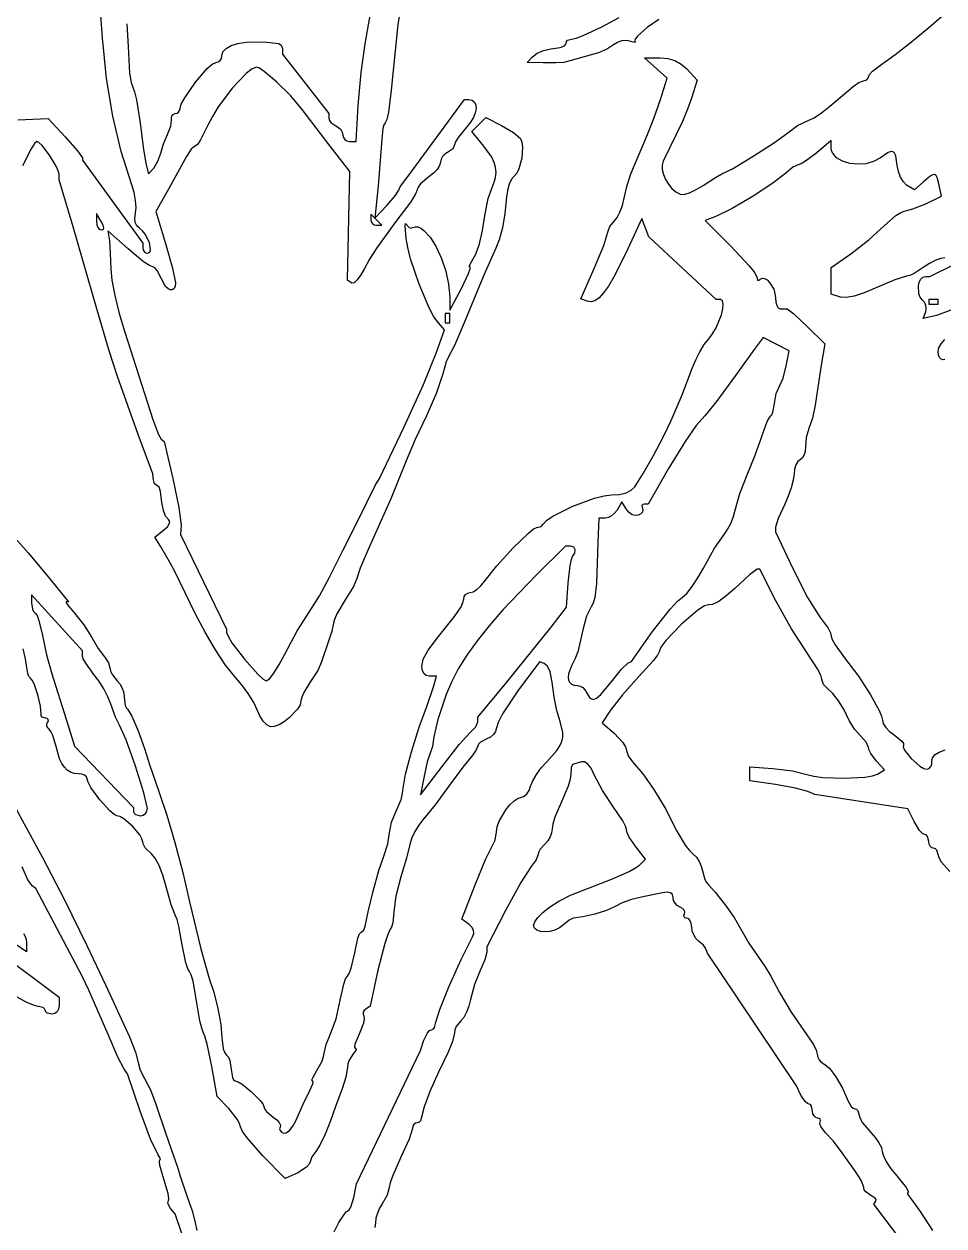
# Model space of a CAD drawing. Extents: x 49.4 to 149.4, y 52.5 to 152.5.
# Drawn here: x 101.08 to 110.59, y 75.05 to 87.48 of the extents above; entities that cross this region are included whole.
import ezdxf

# ---------------------------------------------------------------- set-up
doc = ezdxf.new("R2010")
doc.units = 0
doc.layers.add('LAYER_1', color=7, linetype='CONTINUOUS')

msp = doc.modelspace()

# ---------------------------------------------------------------- linework, layer by layer
at = {"layer": 'LAYER_1'}
for points in [[(101.013, 86.494), (101.327, 86.506), (101.503, 86.316), (101.628, 86.174), (101.68, 86.101), (101.68, 86.077), (102.305, 85.218), (102.305, 85.167), (102.309, 85.147), (102.32, 85.13), (102.336, 85.119), (102.356, 85.115), (102.377, 85.124), (102.385, 85.148), (102.373, 85.224), (102.331, 85.31), (102.303, 85.346), (102.271, 85.372), (102.243, 85.397), (102.226, 85.432), (102.222, 85.475), (102.229, 85.526), (102.235, 85.585), (102.23, 85.66), (102.215, 85.743), (102.191, 85.822), (102.08, 86.166), (101.994, 86.53), (101.93, 86.92), (101.888, 87.34), (101.864, 87.664)], [(102.139, 87.487), (102.153, 87.25), (102.169, 86.976), (102.183, 86.88), (102.201, 86.83), (102.22, 86.783), (102.241, 86.699), (102.278, 86.462), (102.309, 86.21), (102.337, 86.042), (102.363, 85.935), (102.418, 85.994), (102.462, 86.064), (102.49, 86.149), (102.518, 86.245), (102.56, 86.341), (102.595, 86.427), (102.602, 86.498), (102.601, 86.521), (102.608, 86.54), (102.621, 86.553), (102.64, 86.558), (102.659, 86.562), (102.675, 86.573), (102.686, 86.59), (102.69, 86.61), (102.703, 86.656), (102.738, 86.722), (102.849, 86.882), (102.972, 87.025), (103.023, 87.07), (103.059, 87.087), (103.084, 87.092), (103.104, 87.106), (103.118, 87.128), (103.123, 87.153), (103.134, 87.196), (103.166, 87.232), (103.218, 87.261), (103.287, 87.282), (103.373, 87.295), (103.474, 87.3), (103.587, 87.297), (103.712, 87.284), (103.737, 87.265), (103.748, 87.226), (103.748, 87.172), (104.229, 86.56), (104.229, 86.509), (104.235, 86.487), (104.25, 86.465), (104.301, 86.431), (104.329, 86.415), (104.352, 86.392), (104.368, 86.365), (104.373, 86.336), (104.379, 86.31), (104.393, 86.289), (104.415, 86.275), (104.442, 86.269), (104.51, 86.269), (104.533, 86.642), (104.564, 86.983), (104.605, 87.279), (104.684, 87.736)], [(100.986, 82.167), (101.121, 82.015), (101.312, 81.784), (101.537, 81.507), (101.514, 81.507), (101.514, 81.498), (101.53, 81.473), (101.6, 81.391), (101.696, 81.269), (101.778, 81.139), (101.845, 81.024), (101.908, 80.939), (101.951, 80.876), (101.968, 80.812), (101.974, 80.783), (101.99, 80.751), (102.04, 80.69), (102.069, 80.658), (102.091, 80.615), (102.107, 80.567), (102.113, 80.52), (102.123, 80.437), (102.135, 80.408), (102.149, 80.393), (102.191, 80.325), (102.256, 80.173), (102.324, 79.99), (102.375, 79.824), (102.474, 79.535), (102.552, 79.302), (102.636, 79.017), (102.718, 78.709), (102.789, 78.405), (102.905, 77.917), (102.992, 77.611), (103.039, 77.47), (103.081, 77.302), (103.111, 77.136), (103.122, 77.001), (103.137, 76.884), (103.152, 76.841), (103.171, 76.818), (103.19, 76.797), (103.205, 76.762), (103.219, 76.671), (103.231, 76.588), (103.244, 76.562), (103.26, 76.553), (103.29, 76.544), (103.331, 76.519), (103.43, 76.44), (103.518, 76.351), (103.545, 76.314), (103.556, 76.287), (103.563, 76.264), (103.584, 76.235), (103.654, 76.178), (103.69, 76.151), (103.715, 76.123), (103.728, 76.096), (103.726, 76.075), (103.72, 76.057), (103.725, 76.039), (103.738, 76.023), (103.76, 76.012), (103.789, 76.016), (103.822, 76.041), (103.857, 76.084), (103.888, 76.14), (103.962, 76.313), (104.028, 76.445), (104.062, 76.521), (104.066, 76.545), (104.06, 76.553), (104.054, 76.562), (104.062, 76.585), (104.106, 76.66), (104.159, 76.757), (104.175, 76.804), (104.181, 76.84), (104.201, 76.929), (104.247, 77.039), (104.303, 77.193), (104.346, 77.387), (104.382, 77.552), (104.402, 77.608), (104.421, 77.635), (104.44, 77.663), (104.461, 77.717), (104.496, 77.877), (104.529, 78.029), (104.547, 78.075), (104.563, 78.092), (104.59, 78.11), (104.605, 78.153), (104.634, 78.302), (104.687, 78.515), (104.747, 78.728), (104.798, 78.877), (104.838, 79.004), (104.856, 79.118), (104.877, 79.227), (104.926, 79.343), (104.976, 79.462), (104.991, 79.525), (104.997, 79.58), (105.022, 79.725), (105.084, 79.957), (105.163, 80.212), (105.241, 80.425), (105.311, 80.63), (105.342, 80.738), (105.266, 80.738), (105.236, 80.745), (105.212, 80.766), (105.197, 80.798), (105.191, 80.839), (105.205, 80.913), (105.257, 81.009), (105.361, 81.15), (105.529, 81.355), (105.596, 81.455), (105.616, 81.5), (105.624, 81.536), (105.629, 81.562), (105.643, 81.584), (105.665, 81.598), (105.691, 81.604), (105.722, 81.612), (105.759, 81.635), (105.797, 81.67), (105.831, 81.712), (105.965, 81.881), (106.134, 82.066), (106.29, 82.216), (106.346, 82.261), (106.38, 82.277), (106.423, 82.288), (106.45, 82.313), (106.484, 82.351), (106.552, 82.397), (106.753, 82.497), (106.977, 82.579), (107.076, 82.604), (107.152, 82.614), (107.235, 82.619), (107.303, 82.635), (107.356, 82.662), (107.394, 82.698), (107.48, 82.835), (107.586, 83.021), (107.689, 83.217), (107.768, 83.383), (107.884, 83.648), (107.989, 83.93), (108.022, 84.011), (108.064, 84.094), (108.111, 84.17), (108.157, 84.229), (108.197, 84.28), (108.233, 84.343), (108.288, 84.476), (108.303, 84.537), (108.308, 84.587), (108.301, 84.621), (108.28, 84.634), (108.235, 84.634), (107.536, 85.283), (107.465, 85.474), (107.299, 85.114), (107.174, 84.864), (107.119, 84.772), (107.069, 84.702), (107.023, 84.652), (106.98, 84.621), (106.94, 84.61), (106.901, 84.616), (106.834, 84.641), (106.974, 84.955), (107.074, 85.194), (107.115, 85.33), (107.135, 85.39), (107.182, 85.447), (107.211, 85.483), (107.239, 85.539), (107.264, 85.608), (107.282, 85.682), (107.31, 85.803), (107.353, 85.936), (107.523, 86.341), (107.589, 86.508), (107.658, 86.705), (107.728, 86.924), (107.492, 87.135), (107.656, 87.135), (107.735, 87.128), (107.806, 87.107), (107.871, 87.07), (107.929, 87.019), (108.039, 86.902), (107.98, 86.718), (107.939, 86.602), (107.886, 86.475), (107.685, 86.064), (107.675, 86.025), (107.677, 85.978), (107.689, 85.927), (107.711, 85.876), (107.741, 85.826), (107.777, 85.782), (107.817, 85.747), (107.861, 85.723), (107.9, 85.722), (107.958, 85.739), (108.028, 85.771), (108.1, 85.815), (108.228, 85.898), (108.292, 85.933), (108.404, 85.988), (108.616, 86.116), (108.836, 86.259), (108.974, 86.36), (109.076, 86.434), (109.186, 86.487), (109.246, 86.515), (109.324, 86.567), (109.41, 86.634), (109.495, 86.708), (109.649, 86.839), (109.71, 86.879), (109.748, 86.894), (109.791, 86.907), (109.804, 86.921), (109.809, 86.938), (109.82, 86.962), (109.849, 86.995), (109.948, 87.07), (110.082, 87.166), (110.255, 87.3), (110.434, 87.447), (110.584, 87.58)], [(104.967, 87.622), (104.942, 87.479), (104.874, 86.799), (104.844, 86.571), (104.828, 86.496), (104.812, 86.462), (104.799, 86.441), (104.788, 86.402), (104.776, 86.293), (104.739, 85.812), (104.705, 85.476), (104.828, 85.606), (104.914, 85.706), (104.951, 85.764), (104.965, 85.801), (104.999, 85.85), (105.048, 85.909), (105.63, 86.702), (105.677, 86.702), (105.712, 86.695), (105.736, 86.676), (105.749, 86.646), (105.751, 86.608), (105.743, 86.564), (105.724, 86.517), (105.694, 86.468), (105.654, 86.42), (105.565, 86.312), (105.538, 86.266), (105.528, 86.236), (105.522, 86.213), (105.507, 86.191), (105.456, 86.156), (105.428, 86.139), (105.405, 86.115), (105.389, 86.086), (105.383, 86.055), (105.374, 86.021), (105.348, 85.981), (105.31, 85.94), (105.263, 85.904), (105.178, 85.832), (105.152, 85.798), (105.143, 85.77), (105.125, 85.726), (105.075, 85.646), (104.912, 85.427), (104.724, 85.17), (104.648, 85.051), (104.597, 84.957), (104.56, 84.889), (104.523, 84.838), (104.49, 84.808), (104.466, 84.805), (104.42, 84.833), (104.445, 85.957), (104.242, 86.221), (103.953, 86.601), (103.834, 86.742), (103.691, 86.884), (103.561, 86.994), (103.511, 87.027), (103.479, 87.039), (103.436, 87.022), (103.376, 86.977), (103.231, 86.823), (103.085, 86.627), (103.024, 86.529), (102.979, 86.438), (102.902, 86.285), (102.87, 86.238), (102.848, 86.221), (102.829, 86.212), (102.806, 86.189), (102.757, 86.113), (102.572, 85.776), (102.44, 85.546), (102.541, 85.215), (102.612, 84.958), (102.642, 84.807), (102.638, 84.769), (102.626, 84.745), (102.61, 84.733), (102.589, 84.734), (102.566, 84.746), (102.541, 84.77), (102.497, 84.85), (102.452, 84.935), (102.428, 84.961), (102.407, 84.971), (102.373, 84.985), (102.313, 85.026), (102.153, 85.158), (101.944, 85.346), (101.959, 85.242), (101.969, 85.113), (101.973, 84.947), (101.984, 84.836), (102.015, 84.676), (102.061, 84.49), (102.118, 84.297), (102.41, 83.393), (102.467, 83.239), (102.495, 83.191), (102.525, 83.167), (102.616, 82.782), (102.678, 82.482), (102.7, 82.301), (102.694, 82.205), (103.171, 81.226), (103.171, 81.191), (103.186, 81.151), (103.227, 81.085), (103.356, 80.916), (103.495, 80.759), (103.549, 80.709), (103.582, 80.69), (103.614, 80.712), (103.66, 80.771), (103.715, 80.859), (103.772, 80.966), (103.902, 81.208), (104.024, 81.4), (104.133, 81.571), (104.234, 81.761), (104.374, 82.037), (104.542, 82.373), (104.708, 82.71), (104.752, 82.782), (105.003, 83.311), (105.206, 83.756), (105.339, 84.081), (105.424, 84.321), (105.361, 84.393), (105.316, 84.457), (105.266, 84.55), (105.162, 84.793), (105.074, 85.055), (105.044, 85.171), (105.027, 85.267), (105.019, 85.397), (105.022, 85.422), (105.03, 85.415), (105.059, 85.38), (105.077, 85.374), (105.094, 85.379), (105.121, 85.388), (105.149, 85.386), (105.18, 85.373), (105.211, 85.35), (105.275, 85.278), (105.337, 85.179), (105.392, 85.06), (105.437, 84.929), (105.467, 84.794), (105.479, 84.663), (105.48, 84.523), (105.599, 84.747), (105.674, 84.905), (105.691, 84.953), (105.689, 84.971), (105.681, 84.975), (105.682, 84.988), (105.707, 85.031), (105.749, 85.104), (105.786, 85.211), (105.818, 85.35), (105.846, 85.521), (105.877, 85.679), (105.916, 85.794), (105.939, 85.847), (105.953, 85.898), (105.958, 85.949), (105.953, 86.001), (105.938, 86.053), (105.913, 86.107), (105.833, 86.221), (105.706, 86.372), (105.852, 86.518), (106.015, 86.435), (106.139, 86.361), (106.211, 86.299), (106.226, 86.262), (106.233, 86.213), (106.225, 86.097), (106.195, 85.986), (106.172, 85.942), (106.146, 85.912), (106.119, 85.879), (106.095, 85.826), (106.077, 85.762), (106.066, 85.692), (106.048, 85.525), (106.023, 85.375), (105.991, 85.252), (105.956, 85.165), (105.831, 84.887), (105.619, 84.369), (105.529, 84.158), (105.474, 84.057), (105.442, 83.99), (105.407, 83.865), (105.342, 83.669), (105.238, 83.432), (105.121, 83.185), (105.029, 82.965), (104.87, 82.574), (104.634, 82.048), (104.552, 81.855), (104.518, 81.749), (104.482, 81.665), (104.397, 81.527), (104.312, 81.383), (104.287, 81.326), (104.277, 81.287), (104.261, 81.204), (104.222, 81.09), (104.153, 80.886), (104.114, 80.798), (104.04, 80.684), (103.97, 80.569), (103.948, 80.52), (103.94, 80.484), (103.931, 80.443), (103.904, 80.397), (103.818, 80.306), (103.766, 80.267), (103.714, 80.236), (103.665, 80.218), (103.624, 80.216), (103.587, 80.235), (103.549, 80.274), (103.514, 80.328), (103.487, 80.39), (103.452, 80.466), (103.396, 80.558), (103.326, 80.654), (103.25, 80.743), (103.161, 80.854), (103.057, 81.011), (102.949, 81.193), (102.851, 81.379), (102.636, 81.82), (102.591, 81.904), (102.487, 82.083), (102.428, 82.178), (102.523, 82.251), (102.559, 82.284), (102.579, 82.314), (102.583, 82.34), (102.57, 82.36), (102.541, 82.395), (102.518, 82.452), (102.501, 82.535), (102.487, 82.65), (102.474, 82.692), (102.462, 82.705), (102.449, 82.71), (102.426, 82.728), (102.414, 82.77), (102.41, 82.83), (102.256, 83.239), (102.043, 83.84), (101.958, 84.105), (101.831, 84.538), (101.584, 85.385), (101.439, 85.871), (101.439, 85.931), (101.431, 85.965), (101.41, 86.013), (101.341, 86.126), (101.264, 86.226), (101.231, 86.257), (101.208, 86.268), (101.186, 86.248), (101.151, 86.194), (101.062, 86.016)], [(107.64, 87.531), (107.522, 87.448), (107.422, 87.36), (107.395, 87.327), (107.392, 87.307), (107.398, 87.297), (107.39, 87.293), (107.34, 87.307), (107.3, 87.314), (107.256, 87.31), (107.213, 87.294), (107.173, 87.268), (107.111, 87.226), (107.018, 87.187), (106.658, 87.087), (106.575, 87.081), (106.444, 87.081), (106.278, 87.087), (106.335, 87.144), (106.383, 87.181), (106.447, 87.209), (106.526, 87.229), (106.622, 87.242), (106.664, 87.258), (106.677, 87.271), (106.682, 87.287), (106.686, 87.303), (106.698, 87.316), (106.737, 87.328), (106.785, 87.338), (106.86, 87.366), (107.052, 87.455), (107.23, 87.551)], [(110.598, 85.066), (110.553, 85.058), (110.498, 85.037), (110.44, 85.007), (110.386, 84.971), (110.282, 84.904), (110.236, 84.883), (110.202, 84.875), (110.081, 84.838), (109.878, 84.751), (109.763, 84.702), (109.662, 84.669), (109.579, 84.654), (109.52, 84.658), (109.424, 84.689), (109.424, 84.966), (109.628, 85.108), (109.814, 85.252), (109.974, 85.399), (110.092, 85.504), (110.142, 85.536), (110.177, 85.548), (110.268, 85.571), (110.401, 85.625), (110.563, 85.703), (110.541, 85.818), (110.521, 85.896), (110.508, 85.917), (110.493, 85.926), (110.473, 85.924), (110.447, 85.91), (110.375, 85.85), (110.284, 85.768), (110.203, 85.819), (110.17, 85.851), (110.141, 85.9), (110.118, 85.959), (110.106, 86.022), (110.091, 86.12), (110.079, 86.148), (110.063, 86.162), (110.042, 86.164), (110.013, 86.154), (109.932, 86.099), (109.862, 86.061), (109.781, 86.039), (109.697, 86.034), (109.615, 86.043), (109.54, 86.066), (109.479, 86.101), (109.439, 86.147), (109.428, 86.174), (109.424, 86.203), (109.424, 86.278), (109.276, 86.153), (109.158, 86.065), (109.112, 86.039), (109.083, 86.029), (109.027, 86.004), (108.954, 85.943), (108.82, 85.838), (108.616, 85.704), (108.401, 85.577), (108.236, 85.496), (108.12, 85.452), (108.387, 85.187), (108.576, 84.984), (108.633, 84.909), (108.654, 84.866), (108.663, 84.836), (108.674, 84.834), (108.686, 84.842), (108.708, 84.854), (108.734, 84.852), (108.761, 84.837), (108.787, 84.812), (108.829, 84.74), (108.842, 84.697), (108.847, 84.652), (108.85, 84.608), (108.861, 84.571), (108.876, 84.547), (108.895, 84.538), (108.967, 84.538), (109.038, 84.485), (109.174, 84.357), (109.357, 84.177), (109.318, 83.936), (109.258, 83.541), (109.23, 83.406), (109.192, 83.3), (109.164, 83.209), (109.158, 83.109), (109.156, 83.066), (109.145, 83.027), (109.127, 82.996), (109.103, 82.978), (109.078, 82.959), (109.058, 82.924), (109.044, 82.88), (109.039, 82.83), (109.031, 82.767), (109.011, 82.687), (108.98, 82.601), (108.943, 82.518), (108.875, 82.37), (108.847, 82.281), (108.847, 82.233), (109.023, 81.858), (109.18, 81.554), (109.254, 81.43), (109.311, 81.347), (109.391, 81.235), (109.415, 81.187), (109.424, 81.154), (109.435, 81.118), (109.464, 81.064), (109.561, 80.929), (109.705, 80.739), (109.831, 80.547), (109.919, 80.385), (109.944, 80.325), (109.953, 80.283), (109.962, 80.249), (109.989, 80.209), (110.027, 80.168), (110.075, 80.131), (110.153, 80.067), (110.171, 80.042), (110.17, 80.025), (110.169, 80.007), (110.183, 79.974), (110.249, 79.888), (110.341, 79.809), (110.382, 79.785), (110.413, 79.776), (110.435, 79.782), (110.452, 79.8), (110.463, 79.825), (110.465, 79.857), (110.471, 79.894), (110.497, 79.927), (110.541, 79.954), (110.602, 79.976)], [(110.659, 84.523), (110.512, 84.469), (110.374, 84.437), (110.401, 84.508), (110.406, 84.54), (110.401, 84.574), (110.387, 84.606), (110.364, 84.632), (110.342, 84.659), (110.329, 84.695), (110.325, 84.775), (110.334, 84.813), (110.349, 84.845), (110.37, 84.866), (110.397, 84.874), (110.445, 84.874), (111.179, 85.235)], [(110.597, 84.013), (110.578, 84.009), (110.56, 84.016), (110.544, 84.034), (110.534, 84.062), (110.53, 84.096), (110.538, 84.134), (110.56, 84.176), (110.599, 84.221)], [(110.65, 78.718), (110.565, 78.816), (110.54, 78.861), (110.53, 78.894), (110.516, 78.939), (110.501, 78.953), (110.482, 78.958), (110.463, 78.964), (110.448, 78.979), (110.438, 79.002), (110.434, 79.03), (110.421, 79.081), (110.406, 79.097), (110.388, 79.102), (110.366, 79.113), (110.338, 79.141), (110.28, 79.235), (110.217, 79.367), (109.255, 79.515), (109.183, 79.546), (109.055, 79.58), (108.847, 79.617), (108.582, 79.657), (108.582, 79.8), (108.821, 79.783), (109.023, 79.758), (109.173, 79.723), (109.243, 79.704), (109.336, 79.691), (109.559, 79.682), (109.772, 79.693), (109.852, 79.707), (109.903, 79.726), (109.973, 79.77), (109.891, 79.861), (109.833, 79.94), (109.815, 79.975), (109.809, 80.002), (109.786, 80.057), (109.731, 80.117), (109.664, 80.191), (109.611, 80.279), (109.557, 80.389), (109.499, 80.485), (109.441, 80.56), (109.388, 80.608), (109.345, 80.654), (109.332, 80.682), (109.328, 80.709), (109.315, 80.75), (109.282, 80.816), (109.171, 80.983), (109.013, 81.228), (108.851, 81.519), (108.687, 81.844), (108.658, 81.844), (108.578, 81.786), (108.426, 81.646), (108.339, 81.569), (108.26, 81.512), (108.196, 81.479), (108.153, 81.475), (108.112, 81.465), (108.046, 81.423), (107.874, 81.275), (107.714, 81.107), (107.663, 81.037), (107.644, 80.99), (107.628, 80.957), (107.583, 80.898), (107.436, 80.735), (107.264, 80.545), (107.142, 80.388), (107.054, 80.255), (107.181, 80.146), (107.27, 80.051), (107.297, 80.008), (107.307, 79.975), (107.325, 79.914), (107.368, 79.853), (107.476, 79.728), (107.588, 79.568), (107.705, 79.372), (107.828, 79.137), (107.915, 78.991), (107.959, 78.934), (107.997, 78.896), (108.029, 78.865), (108.057, 78.822), (108.079, 78.774), (108.092, 78.726), (108.116, 78.637), (108.134, 78.603), (108.153, 78.581), (108.225, 78.505), (108.328, 78.374), (108.421, 78.243), (108.462, 78.17), (108.572, 77.977), (108.739, 77.732), (108.799, 77.634), (108.89, 77.467), (109.01, 77.263), (109.141, 77.075), (109.239, 76.93), (109.269, 76.87), (109.279, 76.828), (109.285, 76.798), (109.299, 76.769), (109.321, 76.746), (109.348, 76.73), (109.405, 76.684), (109.473, 76.594), (109.54, 76.477), (109.597, 76.349), (109.631, 76.289), (109.651, 76.271), (109.67, 76.265), (109.686, 76.259), (109.7, 76.245), (109.712, 76.197), (109.722, 76.162), (109.747, 76.117), (109.832, 76.017), (109.878, 75.967), (109.916, 75.913), (109.942, 75.862), (109.952, 75.821), (109.964, 75.776), (109.996, 75.713), (110.044, 75.641), (110.102, 75.569), (110.199, 75.449), (110.221, 75.412), (110.221, 75.399), (110.213, 75.394), (110.214, 75.381), (110.242, 75.339), (110.343, 75.201), (110.47, 75.005)], [(104.283, 74.992), (104.333, 75.088), (104.386, 75.171), (104.408, 75.197), (104.423, 75.206), (104.439, 75.218), (104.456, 75.248), (104.486, 75.348), (104.514, 75.489), (105.178, 76.866), (105.212, 76.974), (105.249, 77.05), (105.27, 77.074), (105.29, 77.082), (105.308, 77.089), (105.322, 77.106), (105.335, 77.161), (105.375, 77.292), (105.474, 77.533), (105.598, 77.809), (105.715, 78.044), (105.727, 78.078), (105.725, 78.112), (105.709, 78.143), (105.679, 78.171), (105.604, 78.226), (105.741, 78.58), (105.85, 78.843), (105.919, 78.98), (105.948, 79.043), (105.961, 79.13), (105.968, 79.18), (105.989, 79.238), (106.058, 79.355), (106.1, 79.407), (106.144, 79.449), (106.186, 79.477), (106.223, 79.487), (106.25, 79.496), (106.277, 79.521), (106.299, 79.557), (106.315, 79.601), (106.337, 79.656), (106.376, 79.722), (106.426, 79.791), (106.482, 79.854), (106.585, 79.969), (106.618, 80.018), (106.639, 80.064), (106.649, 80.109), (106.65, 80.155), (106.623, 80.257), (106.585, 80.384), (106.56, 80.521), (106.539, 80.678), (106.517, 80.782), (106.49, 80.843), (106.456, 80.869), (106.406, 80.886), (106.183, 80.586), (106.026, 80.35), (105.978, 80.259), (105.961, 80.203), (105.953, 80.168), (105.932, 80.135), (105.902, 80.107), (105.864, 80.089), (105.796, 80.055), (105.776, 80.035), (105.768, 80.017), (105.75, 79.969), (105.706, 79.912), (105.614, 79.797), (105.478, 79.611), (105.328, 79.409), (105.202, 79.254), (105.158, 79.198), (105.118, 79.133), (105.087, 79.068), (105.069, 79.01), (105.031, 78.857), (104.974, 78.663), (104.923, 78.464), (104.902, 78.3), (104.89, 78.187), (104.877, 78.143), (104.86, 78.114), (104.837, 78.067), (104.806, 77.973), (104.737, 77.696), (104.656, 77.325), (104.61, 77.296), (104.594, 77.282), (104.585, 77.264), (104.584, 77.244), (104.591, 77.225), (104.595, 77.196), (104.588, 77.151), (104.542, 77.036), (104.499, 76.933), (104.494, 76.901), (104.502, 76.89), (104.511, 76.885), (104.51, 76.873), (104.479, 76.832), (104.438, 76.767), (104.426, 76.728), (104.421, 76.691), (104.405, 76.592), (104.366, 76.472), (104.296, 76.289), (104.247, 76.141), (104.191, 76), (104.136, 75.886), (104.093, 75.821), (104.053, 75.766), (104.036, 75.714), (104.026, 75.69), (103.998, 75.661), (103.907, 75.603), (103.777, 75.543), (103.546, 75.779), (103.383, 75.964), (103.333, 76.035), (103.315, 76.077), (103.306, 76.111), (103.28, 76.158), (103.194, 76.266), (103.073, 76.392), (103.02, 76.701), (102.971, 76.933), (102.948, 77.015), (102.93, 77.058), (102.914, 77.099), (102.895, 77.173), (102.861, 77.382), (102.825, 77.584), (102.805, 77.651), (102.787, 77.683), (102.769, 77.712), (102.749, 77.775), (102.713, 77.96), (102.678, 78.153), (102.659, 78.222), (102.643, 78.261), (102.599, 78.372), (102.544, 78.573), (102.513, 78.681), (102.475, 78.779), (102.433, 78.856), (102.394, 78.901), (102.331, 78.963), (102.312, 78.996), (102.305, 79.025), (102.296, 79.056), (102.273, 79.096), (102.197, 79.186), (102.108, 79.262), (102.069, 79.286), (102.037, 79.295), (102.008, 79.308), (101.965, 79.345), (101.862, 79.46), (101.768, 79.588), (101.739, 79.641), (101.728, 79.677), (101.721, 79.697), (101.701, 79.713), (101.673, 79.724), (101.638, 79.728), (101.596, 79.732), (101.558, 79.745), (101.524, 79.767), (101.494, 79.797), (101.468, 79.837), (101.445, 79.885), (101.409, 80.01), (101.375, 80.126), (101.355, 80.167), (101.336, 80.189), (101.322, 80.203), (101.314, 80.221), (101.314, 80.241), (101.321, 80.26), (101.328, 80.278), (101.326, 80.292), (101.315, 80.301), (101.298, 80.305), (101.264, 80.316), (101.255, 80.327), (101.253, 80.341), (101.247, 80.427), (101.219, 80.547), (101.18, 80.658), (101.161, 80.697), (101.144, 80.718), (101.128, 80.736), (101.115, 80.767), (101.102, 80.849), (101.093, 80.919), (101.068, 81.023)], [(110.337, 74.653), (109.866, 75.278), (109.885, 75.31), (109.887, 75.324), (109.877, 75.34), (109.832, 75.368), (109.782, 75.404), (109.766, 75.427), (109.76, 75.45), (109.736, 75.52), (109.676, 75.614), (109.52, 75.834), (109.445, 75.932), (109.366, 76.016), (109.316, 76.079), (109.306, 76.108), (109.309, 76.129), (109.314, 76.144), (109.311, 76.157), (109.3, 76.165), (109.282, 76.168), (109.263, 76.174), (109.246, 76.19), (109.235, 76.213), (109.231, 76.241), (109.221, 76.291), (109.209, 76.307), (109.195, 76.313), (109.177, 76.32), (109.155, 76.34), (109.111, 76.406), (109.063, 76.5), (108.271, 77.684), (108.198, 77.792), (108.146, 77.875), (108.125, 77.924), (108.104, 77.956), (108.053, 77.999), (108.025, 78.026), (108.002, 78.062), (107.986, 78.102), (107.981, 78.143), (107.977, 78.179), (107.966, 78.209), (107.95, 78.229), (107.93, 78.237), (107.912, 78.24), (107.902, 78.249), (107.899, 78.263), (107.906, 78.28), (107.91, 78.299), (107.903, 78.318), (107.886, 78.336), (107.86, 78.35), (107.832, 78.367), (107.81, 78.391), (107.794, 78.419), (107.788, 78.449), (107.782, 78.479), (107.761, 78.497), (107.728, 78.504), (107.68, 78.499), (107.493, 78.461), (107.358, 78.428), (107.261, 78.394), (107.188, 78.355), (107.101, 78.316), (106.98, 78.277), (106.854, 78.248), (106.754, 78.237), (106.715, 78.215), (106.655, 78.165), (106.613, 78.134), (106.565, 78.112), (106.514, 78.099), (106.464, 78.094), (106.418, 78.098), (106.38, 78.11), (106.355, 78.131), (106.345, 78.161), (106.358, 78.197), (106.391, 78.243), (106.441, 78.293), (106.501, 78.342), (106.608, 78.413), (106.727, 78.474), (107.163, 78.644), (107.334, 78.718), (107.4, 78.755), (107.441, 78.784), (107.503, 78.845), (107.405, 78.969), (107.336, 79.074), (107.315, 79.119), (107.307, 79.151), (107.297, 79.187), (107.268, 79.243), (107.172, 79.384), (107.057, 79.555), (106.972, 79.718), (106.94, 79.786), (106.907, 79.83), (106.874, 79.852), (106.84, 79.851), (106.75, 79.824), (106.736, 79.795), (106.73, 79.726), (106.723, 79.673), (106.702, 79.601), (106.634, 79.439), (106.566, 79.279), (106.545, 79.209), (106.538, 79.158), (106.532, 79.118), (106.517, 79.076), (106.494, 79.037), (106.466, 79.006), (106.415, 78.949), (106.399, 78.92), (106.394, 78.896), (106.372, 78.838), (106.321, 78.77), (106.213, 78.605), (106.056, 78.316), (105.864, 77.939), (105.864, 77.884), (105.843, 77.805), (105.794, 77.694), (105.735, 77.55), (105.693, 77.395), (105.676, 77.326), (105.651, 77.262), (105.623, 77.209), (105.595, 77.174), (105.547, 77.114), (105.533, 77.08), (105.528, 77.048), (105.508, 76.96), (105.462, 76.849), (105.361, 76.641), (105.274, 76.443), (105.214, 76.284), (105.191, 76.191), (105.177, 76.141), (105.162, 76.126), (105.143, 76.12), (105.124, 76.116), (105.109, 76.103), (105.098, 76.084), (105.095, 76.06), (105.059, 75.948), (104.974, 75.763), (104.889, 75.574), (104.863, 75.499), (104.853, 75.451), (104.831, 75.37), (104.781, 75.281), (104.753, 75.237), (104.731, 75.185), (104.716, 75.131), (104.71, 75.083), (104.705, 75.037)], [(100.971, 79.408), (101.1, 79.175), (101.269, 78.863), (101.494, 78.424), (101.727, 77.952), (101.921, 77.539), (102.166, 77.007), (102.23, 76.848), (102.257, 76.741), (102.277, 76.663), (102.324, 76.576), (102.386, 76.459), (102.441, 76.312), (102.542, 76.006), (102.668, 75.651), (102.69, 75.567), (102.761, 75.363), (102.816, 75.207), (102.847, 75.086), (102.865, 75.004)], [(102.982, 74.172), (102.638, 75.177), (102.592, 75.232), (102.567, 75.278), (102.565, 75.298), (102.571, 75.312), (102.574, 75.337), (102.567, 75.387), (102.524, 75.536), (102.482, 75.677), (102.476, 75.72), (102.481, 75.735), (102.488, 75.74), (102.486, 75.753), (102.459, 75.796), (102.385, 75.951), (102.278, 76.241), (102.147, 76.625), (102.111, 76.673), (102.048, 76.799), (101.946, 77.034), (101.748, 77.491), (101.677, 77.635), (101.199, 78.543), (101.16, 78.57), (101.114, 78.639), (101.056, 78.766)], [(101.071, 78.076), (101.094, 78.032), (101.103, 77.989), (101.103, 77.889), (100.981, 77.969)], [(100.766, 77.922), (101.439, 77.418), (101.439, 77.33), (101.434, 77.296), (101.418, 77.268), (101.395, 77.25), (101.367, 77.243), (101.316, 77.254), (101.301, 77.267), (101.295, 77.283), (101.289, 77.298), (101.274, 77.311), (101.224, 77.323), (101.176, 77.335), (101.099, 77.368), (100.901, 77.477)]]:
    msp.add_lwpolyline(points, dxfattribs=at)
for points in [[(101.827, 85.524), (101.826, 85.44), (101.829, 85.407), (101.839, 85.38), (101.855, 85.362), (101.875, 85.355), (101.894, 85.36), (101.901, 85.376), (101.895, 85.402), (101.876, 85.44)], [(104.662, 85.519), (104.662, 85.461), (104.666, 85.439), (104.679, 85.42), (104.697, 85.408), (104.72, 85.404), (104.777, 85.404)], [(110.434, 84.586), (110.53, 84.586), (110.53, 84.634), (110.434, 84.634)], [(105.432, 84.393), (105.48, 84.393), (105.48, 84.49), (105.432, 84.49)], [(106.892, 80.57), (106.925, 80.519), (106.946, 80.503), (106.967, 80.497), (106.996, 80.512), (107.04, 80.55), (107.149, 80.678), (107.255, 80.81), (107.32, 80.874), (107.357, 80.891), (107.577, 81.2), (107.759, 81.432), (107.835, 81.514), (107.887, 81.557), (107.932, 81.595), (107.987, 81.665), (108.046, 81.755), (108.102, 81.857), (108.217, 82.063), (108.315, 82.205), (108.35, 82.255), (108.384, 82.319), (108.412, 82.389), (108.43, 82.457), (108.478, 82.628), (108.553, 82.82), (108.638, 83.025), (108.711, 83.229), (108.763, 83.372), (108.785, 83.415), (108.8, 83.431), (108.811, 83.441), (108.821, 83.469), (108.836, 83.559), (108.856, 83.664), (108.888, 83.739), (108.926, 83.822), (108.959, 83.948), (108.988, 84.104), (108.72, 84.242), (108.627, 84.119), (108.462, 83.886), (108.237, 83.58), (108.117, 83.431), (108.028, 83.33), (107.912, 83.167), (107.741, 82.885), (107.531, 82.518), (107.488, 82.518), (107.474, 82.514), (107.466, 82.505), (107.473, 82.474), (107.477, 82.456), (107.471, 82.436), (107.454, 82.418), (107.429, 82.404), (107.397, 82.4), (107.364, 82.409), (107.333, 82.43), (107.309, 82.459), (107.259, 82.542), (107.209, 82.457), (107.184, 82.425), (107.153, 82.398), (107.12, 82.38), (107.089, 82.373), (107.019, 82.373), (107.01, 82.121), (106.998, 81.696), (106.98, 81.554), (106.962, 81.495), (106.941, 81.455), (106.894, 81.361), (106.857, 81.231), (106.803, 80.99), (106.777, 80.92), (106.738, 80.845), (106.706, 80.763), (106.702, 80.729), (106.706, 80.699), (106.718, 80.675), (106.738, 80.657), (106.766, 80.646), (106.8, 80.642), (106.827, 80.636), (106.854, 80.62), (106.876, 80.598)], [(105.213, 79.703), (105.178, 79.511), (105.4, 79.805), (105.578, 80.031), (105.695, 80.16), (105.747, 80.216), (105.768, 80.267), (105.768, 80.313), (106.069, 80.675), (106.528, 81.246), (106.687, 81.454), (106.704, 81.701), (106.725, 81.883), (106.737, 81.945), (106.75, 81.976), (106.773, 82.012), (106.777, 82.047), (106.761, 82.074), (106.728, 82.085), (106.677, 82.085), (106.372, 81.784), (106.028, 81.425), (105.885, 81.26), (105.761, 81.104), (105.655, 80.955), (105.567, 80.814), (105.496, 80.678), (105.441, 80.548), (105.357, 80.29), (105.316, 80.111), (105.3, 80.011), (105.277, 79.942), (105.246, 79.853)], [(102.209, 79.379), (102.209, 79.337), (102.215, 79.321), (102.23, 79.307), (102.281, 79.295), (102.309, 79.301), (102.332, 79.317), (102.347, 79.341), (102.353, 79.371), (102.316, 79.533), (102.229, 79.808), (102.132, 80.08), (102.065, 80.233), (102.024, 80.316), (101.975, 80.449), (101.944, 80.526), (101.901, 80.609), (101.851, 80.69), (101.8, 80.757), (101.715, 80.872), (101.689, 80.918), (101.68, 80.95), (101.68, 81.002), (101.155, 81.58), (101.153, 81.498), (101.164, 81.433), (101.176, 81.408), (101.192, 81.391), (101.211, 81.365), (101.231, 81.313), (101.266, 81.16), (101.308, 80.958), (101.363, 80.762), (101.513, 80.293), (101.599, 80.016)]]:
    msp.add_lwpolyline(points, close=True, dxfattribs=at)

doc.saveas('drawing.dxf')
